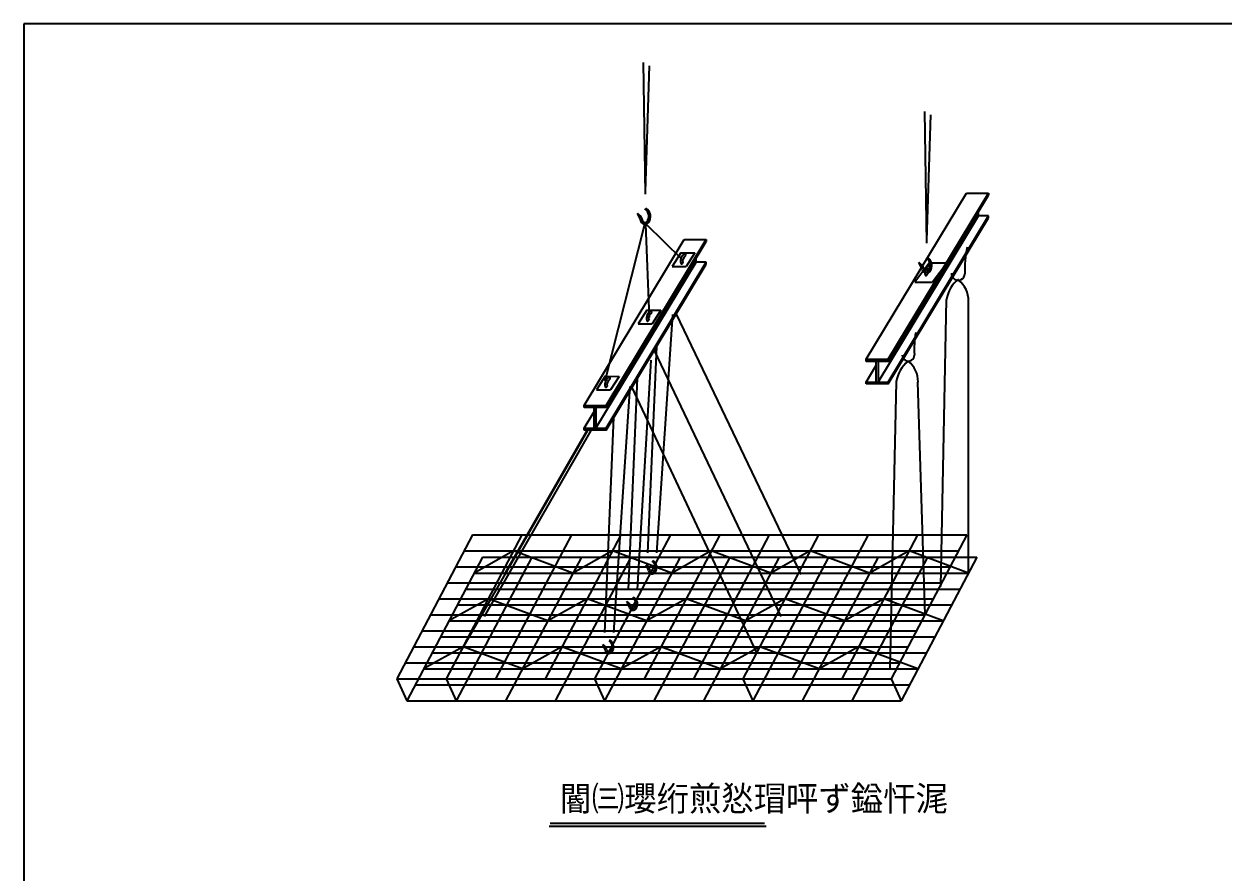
# Model space of a CAD drawing. Header units: metres. Extents: x 0 to 285, y 0 to 202.
# Drawn here: x 0 to 142.6, y 100.8 to 201.6 of the extents above; entities that cross this region are included whole.
import ezdxf

# ---------------------------------------------------------------- set-up
doc = ezdxf.new("R2010")
doc.units = ezdxf.units.M
doc.layers.add(' ', color=7, linetype='Continuous')
doc.layers.add('387', color=7, linetype='Continuous')

msp = doc.modelspace()

# ---------------------------------------------------------------- linework, layer by layer
at = {"layer": ' '}
for p, q in [((73.88, 181.37), (73.67, 197.03)), ((73.88, 181.66), (74.38, 196.61)), ((107.33, 175.55), (107.12, 191.21)), ((107.33, 175.85), (107.83, 190.8)), ((100.14, 161.74), (112.05, 181.49)), ((102.76, 161.74), (114.67, 181.49)), ((102.76, 161.5), (114.67, 181.25)), ((112.05, 181.49), (114.67, 181.49)), ((114.67, 181.49), (114.67, 181.25)), ((101.56, 159.04), (113.47, 178.79)), ((102.76, 159.04), (114.67, 178.79)), ((102.76, 158.81), (114.67, 178.55)), ((113.47, 178.79), (113.47, 179.26)), ((114.67, 178.79), (113.47, 178.79)), ((114.67, 178.55), (114.67, 178.79)), ((69.11, 159.19), (73.83, 177.8)), ((73.91, 177.8), (74.33, 166.71)), ((73.98, 177.82), (78.19, 173.68)), ((66.59, 156.24), (78.5, 175.98)), ((69.21, 156.24), (81.12, 175.98)), ((69.21, 156), (81.12, 175.74)), ((78.5, 175.98), (81.12, 175.98)), ((81.12, 175.98), (81.12, 175.74)), ((78.09, 174.4), (77.07, 172.79)), ((78.09, 174.4), (79.77, 174.39)), ((79.77, 174.39), (78.73, 172.79)), ((68.01, 153.54), (79.92, 173.29)), ((69.21, 153.54), (81.12, 173.29)), ((69.21, 153.3), (81.12, 173.05)), ((77.07, 172.79), (78.73, 172.79)), ((79.92, 173.29), (79.92, 173.76)), ((81.12, 173.29), (79.92, 173.29)), ((81.12, 173.05), (81.12, 173.29)), ((107.69, 173.27), (107.01, 172.36)), ((107.92, 173.19), (109.76, 173.19)), ((109.76, 173.19), (108.03, 170.9)), ((106.88, 172.18), (105.91, 170.9)), ((105.91, 170.9), (108.03, 170.9)), ((108.99, 134.75), (109.7, 168.84)), ((112.3, 136.34), (112.3, 168.66)), ((74.04, 167.59), (73.03, 165.97)), ((74.04, 167.59), (75.72, 167.58)), ((75.72, 167.58), (74.69, 165.97)), ((75.26, 138.72), (77.13, 167.06)), ((77.54, 167.12), (92.35, 136.17)), ((73.03, 165.97), (74.69, 165.97)), ((74.19, 138.72), (75.23, 163.28)), ((74.93, 162.8), (89.99, 131.18)), ((72.96, 134.39), (74.55, 161.63)), ((100.14, 161.74), (102.76, 161.74)), ((100.14, 161.5), (100.14, 161.74)), ((102.76, 161.5), (100.14, 161.5)), ((101.29, 161.5), (101.29, 159.04)), ((101.56, 161.5), (101.56, 159.04)), ((102.76, 161.74), (102.76, 161.5)), ((69.09, 159.72), (68.08, 158.11)), ((69.09, 159.72), (70.77, 159.71)), ((70.77, 159.71), (69.74, 158.11)), ((100.14, 159.04), (101.29, 160.95)), ((70.13, 129.27), (72.06, 158.5)), ((71.89, 134.39), (72.95, 159.51)), ((72.28, 158.39), (87.09, 126.84)), ((100.14, 159.04), (102.76, 159.04)), ((100.14, 158.81), (100.14, 159.04)), ((102.76, 158.81), (100.14, 158.81)), ((102.76, 159.04), (102.76, 158.81)), ((103, 124.98), (103.72, 159.06)), ((107.15, 131.39), (106.29, 159.04)), ((68.08, 158.11), (69.74, 158.11)), ((69.88, 157.68), (69.88, 157.68)), ((66.59, 156.24), (69.21, 156.24)), ((66.59, 156), (66.59, 156.24)), ((69.21, 156), (66.59, 156)), ((66.59, 153.54), (67.74, 155.45)), ((67.74, 156), (67.74, 153.54)), ((68.01, 156), (68.01, 153.54)), ((69.21, 156.24), (69.21, 156)), ((69.06, 129.27), (70.14, 154.84)), ((67.15, 153.54), (51.82, 126.84)), ((67.56, 153.54), (54.71, 131.18)), ((67.06, 153.54), (57.08, 136.17)), ((66.59, 153.54), (69.21, 153.54)), ((66.59, 153.3), (66.59, 153.54)), ((69.21, 153.3), (66.59, 153.3)), ((69.21, 153.54), (69.21, 153.3)), ((53.33, 140.87), (44.32, 123.77)), ((59.21, 140.87), (50.2, 123.77)), ((53.33, 140.87), (112.12, 140.87)), ((65.09, 140.87), (56.08, 123.77)), ((70.97, 140.87), (61.96, 123.77)), ((76.85, 140.87), (67.84, 123.77)), ((82.73, 140.87), (73.72, 123.77)), ((88.6, 140.87), (79.6, 123.77)), ((94.48, 140.87), (85.47, 123.77)), ((100.36, 140.87), (91.35, 123.77)), ((106.24, 140.87), (97.23, 123.77)), ((112.12, 140.87), (103.11, 123.77)), ((52.33, 138.97), (111.12, 138.97)), ((58.21, 138.97), (53.52, 136.34)), ((65.27, 136.34), (58.21, 138.97)), ((69.97, 138.97), (65.27, 136.34)), ((77.03, 136.34), (69.97, 138.97)), ((81.72, 138.97), (77.03, 136.34)), ((88.79, 136.34), (81.72, 138.97)), ((93.48, 138.97), (88.79, 136.34)), ((100.54, 136.34), (93.48, 138.97)), ((105.24, 138.97), (100.54, 136.34)), ((112.3, 136.34), (105.24, 138.97)), ((54.52, 138.24), (45.51, 121.14)), ((51.33, 137.07), (110.12, 137.07)), ((60.39, 138.24), (51.39, 121.14)), ((54.52, 138.24), (113.3, 138.24)), ((66.27, 138.24), (57.26, 121.14)), ((72.15, 138.24), (63.14, 121.14)), ((78.03, 138.24), (69.02, 121.14)), ((83.91, 138.24), (74.9, 121.14)), ((89.79, 138.24), (80.78, 121.14)), ((95.67, 138.24), (86.66, 121.14)), ((101.54, 138.24), (92.54, 121.14)), ((107.42, 138.24), (98.41, 121.14)), ((113.3, 138.24), (104.29, 121.14)), ((53.52, 136.34), (112.3, 136.34)), ((50.33, 135.17), (109.12, 135.17)), ((52.51, 134.44), (111.3, 134.44)), ((49.33, 133.27), (108.11, 133.27)), ((55.21, 133.27), (50.51, 130.64)), ((62.27, 130.64), (55.21, 133.27)), ((66.96, 133.27), (62.27, 130.64)), ((74.03, 130.64), (66.96, 133.27)), ((78.72, 133.27), (74.03, 130.64)), ((85.78, 130.64), (78.72, 133.27)), ((90.48, 133.27), (85.78, 130.64)), ((97.54, 130.64), (90.48, 133.27)), ((102.24, 133.27), (97.54, 130.64)), ((109.3, 130.64), (102.24, 133.27)), ((48.33, 131.37), (107.11, 131.37)), ((51.51, 132.54), (110.3, 132.54)), ((50.51, 130.64), (109.3, 130.64)), ((47.33, 129.47), (106.11, 129.47)), ((49.51, 128.74), (108.3, 128.74)), ((46.33, 127.57), (105.11, 127.57)), ((52.2, 127.57), (47.51, 124.94)), ((59.27, 124.94), (52.2, 127.57)), ((63.96, 127.57), (59.27, 124.94)), ((71.02, 124.94), (63.96, 127.57)), ((75.72, 127.57), (71.02, 124.94)), ((82.78, 124.94), (75.72, 127.57)), ((87.48, 127.57), (82.78, 124.94)), ((94.54, 124.94), (87.48, 127.57)), ((99.23, 127.57), (94.54, 124.94)), ((106.29, 124.94), (99.23, 127.57)), ((45.33, 125.67), (104.11, 125.67)), ((48.51, 126.84), (107.3, 126.84)), ((47.51, 124.94), (106.29, 124.94)), ((44.32, 123.77), (103.11, 123.77)), ((44.32, 123.77), (45.51, 121.14)), ((46.51, 123.04), (105.29, 123.04)), ((50.2, 123.77), (51.39, 121.14)), ((67.84, 123.77), (69.02, 121.14)), ((85.47, 123.77), (86.66, 121.14)), ((103.11, 123.77), (104.29, 121.14)), ((45.51, 121.14), (104.29, 121.14))]:
    msp.add_line(p, q, dxfattribs=at)
for centre, radius, start, end in [((73.39, 178.72), 1.12, -42.25, 61.14), ((72.44, 178.09), 1.1, 11.03, 62.3), ((69.29, 176.91), 4.25, 18.39, 30.38), ((73.83, 178.32), 0.52, 187, 317.75), ((73.83, 178.32), 0.31, 187, 317.75), ((73.26, 178.76), 1.03, -39.09, 56.06), ((79.04, 173.43), 0.98, 116.15, 195.51), ((79.04, 173.43), 0.73, 121.2, 195.51), ((78.59, 174.16), 0.12, -42.25, 127.8), ((122.91, 172.6), 11.06, 167.06, 183.62), ((78.21, 173.21), 0.12, -159.52, 10.53), ((105.89, 172.27), 1.1, 11.03, 62.3), ((102.74, 171.1), 4.25, 18.39, 30.38), ((108.08, 172.03), 0.98, 116.15, 195.51), ((106.72, 172.94), 1.03, -39.09, 56.06), ((108.08, 172.03), 0.73, 121.2, 195.51), ((106.84, 172.9), 1.12, -42.25, 61.14), ((107.29, 172.5), 0.52, 187, 249.55), ((107.29, 172.5), 0.31, 187, 239.17), ((107.26, 171.81), 0.12, -159.52, 10.53), ((107.29, 172.5), 0.52, 277.46, 317.75), ((107.29, 172.5), 0.31, 286.37, 317.75), ((113.44, 168.31), 3.78, 128.12, 171.84), ((111.07, 171.93), 0.8, 175.3, 357.87), ((109.3, 168.75), 3, -1.69, 52.76), ((74.99, 166.62), 0.98, 116.15, 195.51), ((74.99, 166.62), 0.73, 121.2, 195.51), ((74.54, 167.35), 0.12, -42.25, 127.8), ((74.16, 166.4), 0.12, -159.52, 10.53), ((116.91, 162.98), 11.06, 169.83, 183.62), ((107.45, 158.54), 3.78, 128.12, 171.84), ((105.15, 162.24), 0.72, -183.62, 3.62), ((103.3, 159.13), 3, -1.69, 52.76), ((70.04, 158.75), 0.98, 116.15, 195.51), ((69.21, 158.54), 0.12, -159.52, 10.53), ((70.04, 158.75), 0.73, 121.2, 195.51), ((69.59, 159.48), 0.12, -42.25, 127.8), ((70.9, 135.5), 3.54, 18.39, 30.38), ((73.53, 136.48), 0.92, 11.03, 62.3), ((74.21, 137.04), 0.86, -39.09, 56.06), ((74.32, 137), 0.93, -42.25, 61.14), ((74.69, 136.67), 0.43, 187, 317.75), ((74.69, 136.67), 0.26, 187, 317.75), ((68.6, 131.17), 3.54, 18.39, 30.38), ((71.23, 132.15), 0.92, 11.03, 62.3), ((71.91, 132.7), 0.86, -39.09, 56.06), ((72.02, 132.67), 0.93, -42.25, 61.14), ((72.39, 132.34), 0.43, 187, 317.75), ((72.39, 132.34), 0.26, 187, 317.75), ((69.18, 127.55), 0.93, -42.25, 61.14), ((68.39, 127.02), 0.92, 11.03, 62.3), ((65.77, 126.04), 3.54, 18.39, 30.38), ((69.55, 127.21), 0.43, 187, 317.75), ((69.55, 127.21), 0.26, 187, 317.75), ((69.08, 127.58), 0.86, -39.09, 56.06)]:
    msp.add_arc(centre, radius, start, end, dxfattribs=at)
for p, q in [((285.12, 201.6), (0, 201.6)), ((0, 201.6), (0, 0))]:
    msp.add_line(p, q)
at = {"layer": '387'}
for p, q in [((62.46, 106.25), (88.23, 106.25)), ((62.55, 106.62), (88.04, 106.62))]:
    msp.add_line(p, q, dxfattribs=at)

# ---------------------------------------------------------------- texts
msp.add_text('閽㈢瓔绗煎悐瑁呯ず鎰忓浘', height=2.96, dxfattribs=at).set_placement((63.67, 108.06))

doc.saveas('drawing.dxf')
